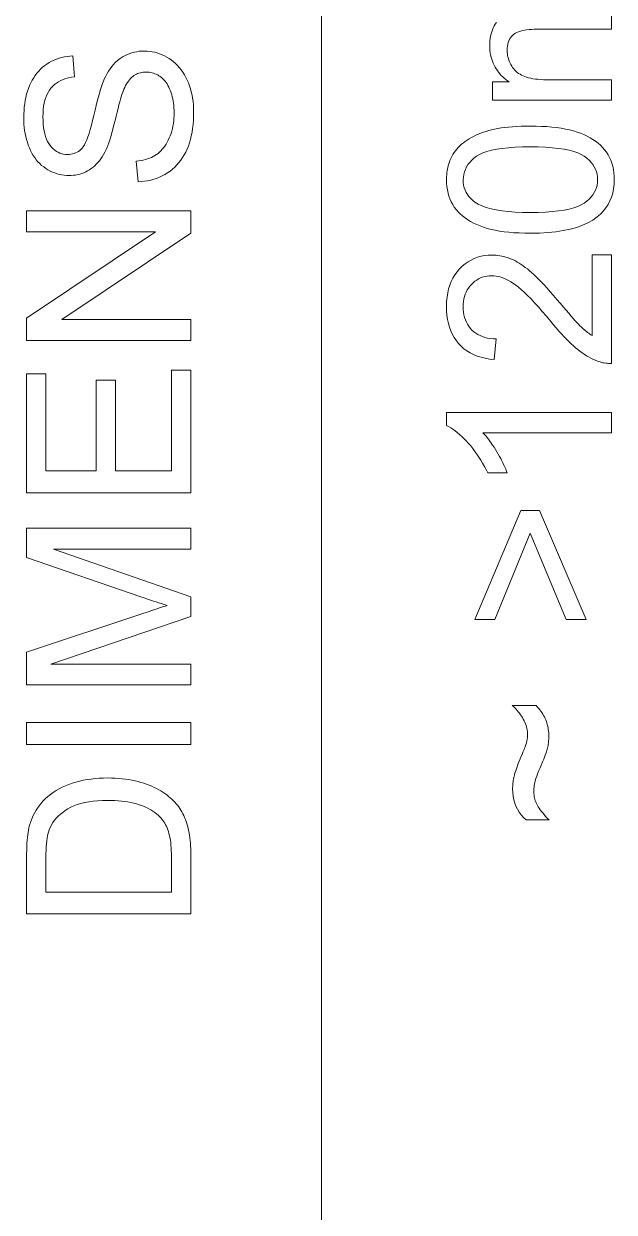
# Model space of a CAD drawing. Extents: x 23 to 417, y 3 to 294.
# Drawn here: x 213.59 to 217.18, y 12.05 to 19.29 of the extents above; entities that cross this region are included whole.
import ezdxf

# ---------------------------------------------------------------- set-up
doc = ezdxf.new("R2010")
doc.units = 0

msp = doc.modelspace()

# ---------------------------------------------------------------- linework, layer by layer
at = {"color": 7, "lineweight": 13}
msp.add_line((215.3989, 10.22), (215.3989, 50.22), dxfattribs=at)
msp.add_lwpolyline([(217.1635, 19.3769), (217.1635, 19.2541), (216.6929, 19.2541), (216.6769, 19.2538), (216.6618, 19.2529), (216.6474, 19.2514), (216.6339, 19.2493), (216.6212, 19.2466), (216.6094, 19.2433), (216.5983, 19.2394), (216.5881, 19.2349), (216.5787, 19.2298), (216.5701, 19.2241), (216.5623, 19.2177), (216.5553, 19.2105), (216.5492, 19.2026), (216.5439, 19.1939), (216.5394, 19.1845), (216.5357, 19.1743), (216.5328, 19.1633), (216.5308, 19.1516), (216.5296, 19.1391), (216.5291, 19.1258), (216.5294, 19.1156), (216.5302, 19.1054), (216.5316, 19.0954), (216.5335, 19.0856), (216.536, 19.076), (216.539, 19.0665), (216.5425, 19.0571), (216.5466, 19.0479), (216.5513, 19.0389), (216.5564, 19.03), (216.5621, 19.0214), (216.5684, 19.0134), (216.5751, 19.0058), (216.5823, 18.9987), (216.59, 18.9921), (216.5983, 18.9859), (216.607, 18.9803), (216.6162, 18.9751), (216.626, 18.9704), (216.6362, 18.9662), (216.6472, 18.9625), (216.6591, 18.9591), (216.6719, 18.9561), (216.6857, 18.9536), (216.7004, 18.9514), (216.716, 18.9496), (216.7325, 18.9482), (216.75, 18.9472), (216.7684, 18.9466), (216.7877, 18.9464), (217.1635, 18.9464), (217.1635, 18.8237), (216.4391, 18.8237), (216.4391, 18.9335), (216.5407, 18.9335), (216.5303, 18.9405), (216.5203, 18.948), (216.5107, 18.956), (216.5015, 18.9644), (216.4927, 18.9732), (216.4844, 18.9825), (216.4765, 18.9923), (216.4689, 19.0025), (216.4618, 19.0131), (216.4551, 19.0242), (216.449, 19.0357), (216.4435, 19.0475), (216.4386, 19.0596), (216.4344, 19.072), (216.4308, 19.0847), (216.4279, 19.0978), (216.4257, 19.1112), (216.424, 19.1248), (216.4231, 19.1388), (216.4227, 19.1531), (216.4231, 19.1689), (216.4241, 19.1842), (216.4258, 19.1988), (216.4281, 19.2129), (216.4311, 19.2264), (216.4348, 19.2393), (216.4391, 19.2516), (216.4441, 19.2634), (216.4498, 19.2745), (216.4562, 19.2851), (216.4631, 19.2951)], dxfattribs=at)
for points in [[(214.2815, 18.3257), (214.2706, 18.4505), (214.2854, 18.4525), (214.2996, 18.455), (214.3132, 18.458), (214.3263, 18.4614), (214.3389, 18.4653), (214.351, 18.4696), (214.3625, 18.4745), (214.3734, 18.4798), (214.3839, 18.4856), (214.3937, 18.4918), (214.4032, 18.4986), (214.4122, 18.5062), (214.4209, 18.5145), (214.4293, 18.5235), (214.4372, 18.5332), (214.4448, 18.5436), (214.452, 18.5547), (214.4589, 18.5666), (214.4654, 18.5791), (214.4715, 18.5924), (214.4771, 18.6062), (214.4822, 18.6204), (214.4866, 18.6349), (214.4905, 18.6497), (214.4938, 18.6649), (214.4964, 18.6804), (214.4985, 18.6963), (214.5, 18.7125), (214.5009, 18.729), (214.5012, 18.7459), (214.5009, 18.7609), (214.5003, 18.7755), (214.4991, 18.7897), (214.4976, 18.8036), (214.4955, 18.8172), (214.4931, 18.8304), (214.4901, 18.8432), (214.4868, 18.8557), (214.4829, 18.8678), (214.4787, 18.8796), (214.474, 18.8909), (214.469, 18.9016), (214.4637, 18.9117), (214.458, 18.9212), (214.452, 18.9302), (214.4456, 18.9385), (214.439, 18.9462), (214.432, 18.9534), (214.4246, 18.9599), (214.4169, 18.9659), (214.409, 18.9713), (214.401, 18.9761), (214.3928, 18.9803), (214.3844, 18.984), (214.3759, 18.9871), (214.3673, 18.9897), (214.3585, 18.9916), (214.3496, 18.9931), (214.3405, 18.9939), (214.3313, 18.9942), (214.322, 18.9939), (214.313, 18.9931), (214.3042, 18.9917), (214.2956, 18.9898), (214.2872, 18.9874), (214.2791, 18.9844), (214.2713, 18.9808), (214.2637, 18.9767), (214.2563, 18.9721), (214.2491, 18.9669), (214.2422, 18.9611), (214.2355, 18.9546), (214.2291, 18.9473), (214.2228, 18.9394), (214.2168, 18.9308), (214.211, 18.9214), (214.2055, 18.9113), (214.2001, 18.9005), (214.195, 18.8891), (214.1901, 18.8769), (214.1868, 18.8678), (214.1832, 18.8569), (214.1792, 18.8439), (214.1748, 18.8291), (214.1701, 18.8122), (214.165, 18.7935), (214.1596, 18.7727), (214.1539, 18.75), (214.1478, 18.7254), (214.1414, 18.6988), (214.1348, 18.6721), (214.1283, 18.647), (214.1218, 18.6236), (214.1155, 18.6018), (214.1092, 18.5817), (214.103, 18.5632), (214.0969, 18.5464), (214.0908, 18.5312), (214.0848, 18.5177), (214.0789, 18.5058), (214.0713, 18.4918), (214.0632, 18.4786), (214.0548, 18.4661), (214.046, 18.4543), (214.0369, 18.4433), (214.0274, 18.433), (214.0176, 18.4234), (214.0073, 18.4145), (213.9968, 18.4064), (213.9858, 18.399), (213.9746, 18.3924), (213.9631, 18.3864), (213.9513, 18.3811), (213.9392, 18.3766), (213.9269, 18.3727), (213.9143, 18.3695), (213.9015, 18.3671), (213.8884, 18.3653), (213.875, 18.3643), (213.8613, 18.3639), (213.8463, 18.3643), (213.8315, 18.3656), (213.8168, 18.3678), (213.8024, 18.3708), (213.7881, 18.3746), (213.774, 18.3794), (213.7602, 18.385), (213.7465, 18.3914), (213.7331, 18.3987), (213.7198, 18.4069), (213.707, 18.4159), (213.6947, 18.4257), (213.6832, 18.4362), (213.6722, 18.4476), (213.6619, 18.4597), (213.6522, 18.4727), (213.6432, 18.4864), (213.6348, 18.501), (213.627, 18.5163), (213.6199, 18.5324), (213.6134, 18.5491), (213.6076, 18.5661), (213.6025, 18.5836), (213.598, 18.6014), (213.5943, 18.6195), (213.5912, 18.6381), (213.5888, 18.657), (213.5871, 18.6762), (213.5861, 18.6959), (213.5858, 18.7159), (213.5861, 18.7379), (213.5872, 18.7593), (213.589, 18.7802), (213.5915, 18.8006), (213.5947, 18.8205), (213.5986, 18.8399), (213.6033, 18.8587), (213.6087, 18.877), (213.6148, 18.8947), (213.6216, 18.912), (213.6291, 18.9286), (213.6373, 18.9444), (213.6461, 18.9594), (213.6556, 18.9737), (213.6658, 18.9871), (213.6767, 18.9998), (213.6882, 19.0117), (213.7005, 19.0228), (213.7134, 19.0331), (213.727, 19.0426), (213.7411, 19.0513), (213.7555, 19.0592), (213.7704, 19.0662), (213.7856, 19.0724), (213.8011, 19.0778), (213.8171, 19.0822), (213.8334, 19.0859), (213.8501, 19.0887), (213.8671, 19.0906), (213.8845, 19.0917), (213.8941, 18.9649), (213.8756, 18.9623), (213.858, 18.9588), (213.8414, 18.9543), (213.8257, 18.9489), (213.8109, 18.9424), (213.797, 18.935), (213.7841, 18.9266), (213.7721, 18.9173), (213.761, 18.9069), (213.7508, 18.8956), (213.7416, 18.8833), (213.7334, 18.8698), (213.7261, 18.8552), (213.7198, 18.8394), (213.7145, 18.8226), (213.7102, 18.8046), (213.7068, 18.7854), (213.7043, 18.7652), (213.7029, 18.7438), (213.7024, 18.7213), (213.7029, 18.698), (213.7042, 18.6759), (213.7064, 18.6552), (213.7094, 18.6357), (213.7134, 18.6176), (213.7182, 18.6007), (213.724, 18.5852), (213.7306, 18.5709), (213.738, 18.558), (213.7464, 18.5464), (213.7554, 18.5359), (213.7647, 18.5266), (213.7744, 18.5184), (213.7845, 18.5112), (213.7949, 18.5052), (213.8057, 18.5002), (213.8168, 18.4964), (213.8284, 18.4937), (213.8402, 18.492), (213.8525, 18.4915), (213.8631, 18.4919), (213.8733, 18.493), (213.8831, 18.495), (213.8925, 18.4977), (213.9016, 18.5012), (213.9103, 18.5055), (213.9186, 18.5105), (213.9265, 18.5163), (213.934, 18.523), (213.9411, 18.5303), (213.9481, 18.5392), (213.9551, 18.5505), (213.9622, 18.5643), (213.9693, 18.5806), (213.9764, 18.5993), (213.9835, 18.6205), (213.9907, 18.6442), (213.9979, 18.6703), (214.0051, 18.6988), (214.0124, 18.7299), (214.0196, 18.7611), (214.0267, 18.7903), (214.0335, 18.8175), (214.0401, 18.8427), (214.0466, 18.8659), (214.0529, 18.887), (214.059, 18.9061), (214.0649, 18.9232), (214.0707, 18.9382), (214.0762, 18.9512), (214.0845, 18.9682), (214.0932, 18.9843), (214.1023, 18.9995), (214.1118, 19.0138), (214.1218, 19.0271), (214.1322, 19.0395), (214.1431, 19.0511), (214.1544, 19.0617), (214.1661, 19.0714), (214.1782, 19.0801), (214.1907, 19.088), (214.2036, 19.0951), (214.2169, 19.1014), (214.2306, 19.1068), (214.2446, 19.1113), (214.259, 19.1151), (214.2738, 19.118), (214.289, 19.1201), (214.3045, 19.1213), (214.3204, 19.1217), (214.3363, 19.1213), (214.352, 19.1199), (214.3675, 19.1176), (214.3828, 19.1144), (214.3979, 19.1103), (214.4129, 19.1053), (214.4276, 19.0994), (214.4422, 19.0925), (214.4566, 19.0847), (214.4708, 19.076), (214.4846, 19.0665), (214.4978, 19.0562), (214.5104, 19.045), (214.5223, 19.0331), (214.5336, 19.0204), (214.5443, 19.0068), (214.5543, 18.9925), (214.5637, 18.9774), (214.5725, 18.9615), (214.5806, 18.9447), (214.5881, 18.9274), (214.5948, 18.9096), (214.6006, 18.8914), (214.6057, 18.8728), (214.6101, 18.8538), (214.6136, 18.8343), (214.6163, 18.8144), (214.6183, 18.794), (214.6195, 18.7732), (214.6199, 18.752), (214.6195, 18.7253), (214.6183, 18.6995), (214.6163, 18.6745), (214.6135, 18.6505), (214.61, 18.6273), (214.6056, 18.605), (214.6005, 18.5836), (214.5945, 18.563), (214.5878, 18.5433), (214.5803, 18.5245), (214.572, 18.5066), (214.5629, 18.4894), (214.553, 18.4731), (214.5423, 18.4575), (214.5308, 18.4427), (214.5185, 18.4287), (214.5054, 18.4155), (214.4915, 18.4031), (214.4768, 18.3914), (214.4613, 18.3806), (214.4452, 18.3707), (214.4286, 18.3617), (214.4117, 18.3538), (214.3944, 18.3468), (214.3766, 18.3408), (214.3584, 18.3358), (214.3398, 18.3318), (214.3208, 18.3288), (214.3014, 18.3267)], [(216.6703, 18.0126), (216.6356, 18.013), (216.6022, 18.0141), (216.5702, 18.0159), (216.5396, 18.0184), (216.5103, 18.0217), (216.4825, 18.0257), (216.456, 18.0305), (216.4309, 18.036), (216.4072, 18.0422), (216.3849, 18.0491), (216.3638, 18.0568), (216.3436, 18.0651), (216.3245, 18.0742), (216.3063, 18.084), (216.2891, 18.0945), (216.2729, 18.1057), (216.2578, 18.1176), (216.2435, 18.1302), (216.2303, 18.1435), (216.2181, 18.1576), (216.207, 18.1723), (216.197, 18.1878), (216.1882, 18.2041), (216.1806, 18.2211), (216.1741, 18.2388), (216.1688, 18.2573), (216.1647, 18.2765), (216.1618, 18.2965), (216.16, 18.3172), (216.1594, 18.3387), (216.1598, 18.3546), (216.1607, 18.3701), (216.1624, 18.3852), (216.1646, 18.3999), (216.1675, 18.4142), (216.1711, 18.4281), (216.1753, 18.4417), (216.1802, 18.4548), (216.1857, 18.4675), (216.1918, 18.4799), (216.1986, 18.4918), (216.2059, 18.5033), (216.2139, 18.5144), (216.2223, 18.5251), (216.2314, 18.5353), (216.241, 18.5451), (216.2512, 18.5545), (216.262, 18.5635), (216.2734, 18.572), (216.2853, 18.5801), (216.2978, 18.5879), (216.3108, 18.5953), (216.3243, 18.6023), (216.3384, 18.6091), (216.353, 18.6154), (216.3681, 18.6215), (216.3838, 18.6272), (216.4, 18.6325), (216.4167, 18.6375), (216.434, 18.6422), (216.4521, 18.6465), (216.4715, 18.6503), (216.4921, 18.6537), (216.5139, 18.6566), (216.5369, 18.6591), (216.5612, 18.6611), (216.5866, 18.6627), (216.6133, 18.6638), (216.6412, 18.6645), (216.6703, 18.6647), (216.7049, 18.6644), (216.738, 18.6633), (216.7698, 18.6615), (216.8003, 18.6589), (216.8294, 18.6557), (216.8571, 18.6517), (216.8835, 18.647), (216.9085, 18.6416), (216.9322, 18.6354), (216.9545, 18.6286), (216.9756, 18.621), (216.9957, 18.6127), (217.0149, 18.6037), (217.0331, 18.5939), (217.0503, 18.5835), (217.0665, 18.5723), (217.0818, 18.5604), (217.096, 18.5478), (217.1093, 18.5345), (217.1216, 18.5205), (217.1328, 18.5057), (217.1428, 18.4902), (217.1517, 18.4739), (217.1593, 18.4568), (217.1658, 18.439), (217.1711, 18.4205), (217.1753, 18.4012), (217.1782, 18.3811), (217.18, 18.3603), (217.1806, 18.3387), (217.1796, 18.3104), (217.1764, 18.2833), (217.1712, 18.2575), (217.164, 18.2329), (217.1547, 18.2096), (217.1432, 18.1875), (217.1298, 18.1666), (217.1142, 18.147), (217.0966, 18.1286), (217.0769, 18.1115), (217.0504, 18.0927), (217.0207, 18.0759), (216.9879, 18.0611), (216.9519, 18.0482), (216.9128, 18.0373), (216.8706, 18.0284), (216.8253, 18.0215), (216.7768, 18.0166), (216.7251, 18.0136)], [(216.6703, 18.1388), (216.718, 18.1394), (216.7623, 18.1411), (216.8033, 18.144), (216.841, 18.148), (216.8754, 18.1532), (216.9065, 18.1596), (216.9344, 18.167), (216.9589, 18.1757), (216.9802, 18.1855), (216.9981, 18.1964), (217.0136, 18.2082), (217.0275, 18.2206), (217.0397, 18.2335), (217.0503, 18.2469), (217.0592, 18.2608), (217.0666, 18.2753), (217.0723, 18.2903), (217.0764, 18.3059), (217.0788, 18.322), (217.0796, 18.3387), (217.0788, 18.3553), (217.0764, 18.3714), (217.0723, 18.387), (217.0665, 18.402), (217.0592, 18.4165), (217.0502, 18.4305), (217.0395, 18.4439), (217.0272, 18.4568), (217.0133, 18.4691), (216.9978, 18.4809), (216.9798, 18.4918), (216.9585, 18.5016), (216.9339, 18.5103), (216.9061, 18.5178), (216.875, 18.5241), (216.8406, 18.5293), (216.8029, 18.5333), (216.762, 18.5362), (216.7178, 18.538), (216.6703, 18.5385), (216.6226, 18.538), (216.5782, 18.5362), (216.5371, 18.5333), (216.4993, 18.5293), (216.4649, 18.5241), (216.4337, 18.5178), (216.4059, 18.5103), (216.3813, 18.5016), (216.3601, 18.4918), (216.3422, 18.4809), (216.3268, 18.4691), (216.313, 18.4567), (216.3008, 18.4438), (216.2903, 18.4302), (216.2814, 18.4162), (216.2741, 18.4015), (216.2684, 18.3863), (216.2643, 18.3706), (216.2619, 18.3542), (216.2611, 18.3373), (216.2618, 18.3207), (216.2639, 18.3048), (216.2675, 18.2896), (216.2725, 18.2751), (216.279, 18.2612), (216.2868, 18.2481), (216.2962, 18.2356), (216.3069, 18.2238), (216.3191, 18.2127), (216.3327, 18.2022), (216.3525, 18.1902), (216.3755, 18.1794), (216.4015, 18.1699), (216.4306, 18.1616), (216.4628, 18.1547), (216.4981, 18.149), (216.5365, 18.1445), (216.578, 18.1413), (216.6227, 18.1394)], [(214.6028, 17.3605), (213.6028, 17.3605), (213.6028, 17.4962), (214.3879, 18.0215), (213.6028, 18.0215), (213.6028, 18.1484), (214.6028, 18.1484), (214.6028, 18.0126), (213.817, 17.4874), (214.6028, 17.4874)], [(217.0455, 17.881), (217.1635, 17.881), (217.1635, 17.22), (217.1547, 17.2199), (217.1459, 17.2201), (217.1372, 17.2207), (217.1286, 17.2216), (217.12, 17.2229), (217.1116, 17.2245), (217.1031, 17.2264), (217.0948, 17.2287), (217.0865, 17.2313), (217.0783, 17.2343), (217.0648, 17.2397), (217.0513, 17.2456), (217.0379, 17.2522), (217.0246, 17.2593), (217.0112, 17.2671), (216.998, 17.2755), (216.9847, 17.2845), (216.9715, 17.2941), (216.9584, 17.3043), (216.9453, 17.3151), (216.9319, 17.3267), (216.9182, 17.3393), (216.9041, 17.3529), (216.8896, 17.3675), (216.8746, 17.3831), (216.8593, 17.3996), (216.8435, 17.4172), (216.8274, 17.4357), (216.8108, 17.4553), (216.7938, 17.4758), (216.7676, 17.5073), (216.7426, 17.5368), (216.7186, 17.5641), (216.6958, 17.5893), (216.674, 17.6124), (216.6534, 17.6333), (216.6339, 17.6522), (216.6155, 17.669), (216.5982, 17.6836), (216.582, 17.6961), (216.5665, 17.707), (216.5511, 17.7167), (216.5359, 17.7253), (216.5209, 17.7328), (216.506, 17.7391), (216.4914, 17.7442), (216.4769, 17.7482), (216.4625, 17.7511), (216.4483, 17.7528), (216.4343, 17.7534), (216.42, 17.7529), (216.4061, 17.7513), (216.3926, 17.7487), (216.3796, 17.7451), (216.3671, 17.7404), (216.355, 17.7346), (216.3434, 17.7278), (216.3322, 17.72), (216.3215, 17.7111), (216.3112, 17.7012), (216.3017, 17.6905), (216.2932, 17.6791), (216.2856, 17.6671), (216.2791, 17.6544), (216.2736, 17.6411), (216.2691, 17.6272), (216.2656, 17.6126), (216.2631, 17.5974), (216.2616, 17.5816), (216.2611, 17.5651), (216.2616, 17.5478), (216.2632, 17.5311), (216.2659, 17.5151), (216.2696, 17.4999), (216.2744, 17.4853), (216.2802, 17.4715), (216.2871, 17.4584), (216.2951, 17.446), (216.3042, 17.4342), (216.3143, 17.4233), (216.3253, 17.4131), (216.3372, 17.4041), (216.3499, 17.3961), (216.3634, 17.3891), (216.3777, 17.3832), (216.3929, 17.3783), (216.4088, 17.3745), (216.4256, 17.3717), (216.4432, 17.37), (216.4616, 17.3694), (216.4487, 17.2432), (216.4211, 17.2465), (216.3949, 17.2512), (216.37, 17.2574), (216.3465, 17.265), (216.3242, 17.274), (216.3034, 17.2845), (216.2839, 17.2964), (216.2657, 17.3097), (216.2489, 17.3245), (216.2334, 17.3407), (216.2194, 17.3582), (216.2068, 17.3769), (216.1957, 17.3967), (216.1861, 17.4177), (216.1779, 17.4398), (216.1713, 17.4631), (216.1661, 17.4875), (216.1624, 17.5132), (216.1602, 17.5399), (216.1594, 17.5679), (216.1602, 17.596), (216.1626, 17.623), (216.1666, 17.6488), (216.1722, 17.6734), (216.1794, 17.6968), (216.1882, 17.719), (216.1985, 17.7399), (216.2105, 17.7597), (216.2241, 17.7783), (216.2392, 17.7957), (216.2556, 17.8116), (216.2727, 17.8259), (216.2906, 17.8385), (216.3092, 17.8494), (216.3286, 17.8586), (216.3488, 17.8662), (216.3697, 17.872), (216.3914, 17.8762), (216.4138, 17.8788), (216.4371, 17.8796), (216.4491, 17.8793), (216.461, 17.8786), (216.4729, 17.8774), (216.4848, 17.8757), (216.4966, 17.8735), (216.5084, 17.8708), (216.5201, 17.8676), (216.5318, 17.8639), (216.5435, 17.8597), (216.5551, 17.855), (216.5667, 17.8498), (216.5785, 17.8439), (216.5904, 17.8374), (216.6024, 17.8302), (216.6146, 17.8224), (216.6269, 17.8139), (216.6393, 17.8048), (216.6518, 17.795), (216.6644, 17.7846), (216.6772, 17.7735), (216.6905, 17.7614), (216.7047, 17.7477), (216.7199, 17.7326), (216.7361, 17.7159), (216.7532, 17.6977), (216.7713, 17.678), (216.7903, 17.6568), (216.8103, 17.6342), (216.8313, 17.6099), (216.8532, 17.5842), (216.8711, 17.5629), (216.8879, 17.5432), (216.9034, 17.5251), (216.9178, 17.5085), (216.931, 17.4935), (216.943, 17.4801), (216.9538, 17.4683), (216.9634, 17.4581), (216.9718, 17.4494), (216.979, 17.4424), (216.9856, 17.4362), (216.9923, 17.4302), (216.9989, 17.4245), (217.0055, 17.419), (217.0122, 17.4137), (217.0188, 17.4086), (217.0255, 17.4038), (217.0322, 17.3991), (217.0388, 17.3947), (217.0455, 17.3905)], [(214.6028, 16.4328), (213.6028, 16.4328), (213.6028, 17.1559), (213.7208, 17.1559), (213.7208, 16.5651), (214.0271, 16.5651), (214.0271, 17.1183), (214.1444, 17.1183), (214.1444, 16.5651), (214.4848, 16.5651), (214.4848, 17.179), (214.6028, 17.179)], [(217.1635, 16.9212), (217.1635, 16.7984), (216.3811, 16.7984), (216.3896, 16.7893), (216.398, 16.7796), (216.4065, 16.7693), (216.415, 16.7585), (216.4234, 16.7472), (216.4319, 16.7353), (216.4403, 16.7228), (216.4488, 16.7098), (216.4573, 16.6962), (216.4657, 16.6821), (216.474, 16.6679), (216.4818, 16.6539), (216.4892, 16.6403), (216.4962, 16.6269), (216.5027, 16.6138), (216.5089, 16.601), (216.5146, 16.5886), (216.5199, 16.5764), (216.5247, 16.5645), (216.5291, 16.5529), (216.4105, 16.5529), (216.4006, 16.5732), (216.3903, 16.593), (216.3796, 16.6123), (216.3684, 16.6311), (216.3569, 16.6494), (216.345, 16.6671), (216.3326, 16.6844), (216.3199, 16.7011), (216.3067, 16.7173), (216.2931, 16.7329), (216.2794, 16.7479), (216.2657, 16.762), (216.2522, 16.7751), (216.2387, 16.7874), (216.2253, 16.7988), (216.2119, 16.8092), (216.1987, 16.8188), (216.1855, 16.8275), (216.1724, 16.8352), (216.1594, 16.8421), (216.1594, 16.9212)], [(216.7263, 16.3237), (217.0094, 15.6613), (216.8873, 15.6613), (216.6697, 16.1859), (216.4541, 15.6613), (216.332, 15.6613), (216.6117, 16.3237)], [(214.6028, 15.2623), (213.6028, 15.2623), (213.6028, 15.4614), (214.3109, 15.6981), (214.3301, 15.7045), (214.3484, 15.7105), (214.3657, 15.7162), (214.382, 15.7215), (214.3973, 15.7265), (214.4116, 15.7311), (214.4249, 15.7353), (214.4372, 15.7392), (214.4486, 15.7427), (214.4589, 15.7459), (214.4475, 15.7495), (214.435, 15.7535), (214.4215, 15.7578), (214.407, 15.7626), (214.3915, 15.7677), (214.375, 15.7732), (214.3574, 15.7791), (214.3388, 15.7854), (214.3192, 15.7921), (214.2986, 15.7991), (213.6028, 16.0385), (213.6028, 16.2166), (214.6028, 16.2166), (214.6028, 16.089), (213.7658, 16.089), (214.6028, 15.7984), (214.6028, 15.679), (213.7515, 15.3898), (214.6028, 15.3898)], [(216.7836, 14.4403), (216.6438, 14.4403), (216.6282, 14.4552), (216.6143, 14.471), (216.602, 14.4877), (216.5914, 14.5054), (216.5824, 14.5239), (216.575, 14.5433), (216.5693, 14.5636), (216.5652, 14.5848), (216.5627, 14.6069), (216.5619, 14.6299), (216.562, 14.6382), (216.5624, 14.6465), (216.563, 14.6549), (216.5638, 14.6633), (216.5649, 14.6719), (216.5662, 14.6805), (216.5677, 14.6892), (216.5695, 14.698), (216.5716, 14.7069), (216.5738, 14.7159), (216.5764, 14.7253), (216.5795, 14.7354), (216.5831, 14.7463), (216.5871, 14.758), (216.5916, 14.7705), (216.5966, 14.7837), (216.6021, 14.7976), (216.608, 14.8124), (216.6144, 14.8279), (216.6212, 14.8441), (216.6251, 14.8533), (216.6286, 14.862), (216.6319, 14.8702), (216.6349, 14.878), (216.6376, 14.8853), (216.6401, 14.8921), (216.6422, 14.8985), (216.6441, 14.9044), (216.6458, 14.9098), (216.6472, 14.9147), (216.6483, 14.9194), (216.6494, 14.9242), (216.6503, 14.9289), (216.6511, 14.9336), (216.6518, 14.9383), (216.6523, 14.9431), (216.6527, 14.9478), (216.653, 14.9526), (216.6532, 14.9574), (216.6533, 14.9621), (216.653, 14.971), (216.6522, 14.98), (216.6509, 14.989), (216.649, 14.9981), (216.6467, 15.0072), (216.6437, 15.0164), (216.6403, 15.0257), (216.6363, 15.035), (216.6317, 15.0444), (216.6267, 15.0539), (216.6212, 15.0633), (216.6155, 15.0724), (216.6095, 15.0814), (216.6032, 15.0901), (216.5967, 15.0986), (216.5899, 15.107), (216.5828, 15.1151), (216.5754, 15.123), (216.5678, 15.1306), (216.5598, 15.1381), (216.7045, 15.1381), (216.7124, 15.1294), (216.7199, 15.1206), (216.727, 15.1118), (216.7336, 15.103), (216.7398, 15.0942), (216.7455, 15.0854), (216.7507, 15.0765), (216.7555, 15.0676), (216.7599, 15.0587), (216.7638, 15.0498), (216.7673, 15.0407), (216.7704, 15.0315), (216.7732, 15.022), (216.7756, 15.0122), (216.7776, 15.0023), (216.7793, 14.9921), (216.7806, 14.9817), (216.7815, 14.9711), (216.782, 14.9602), (216.7822, 14.9492), (216.7821, 14.941), (216.7818, 14.933), (216.7814, 14.925), (216.7807, 14.917), (216.7798, 14.9092), (216.7788, 14.9014), (216.7775, 14.8937), (216.7761, 14.8861), (216.7745, 14.8785), (216.7727, 14.8711), (216.7705, 14.8632), (216.7678, 14.8545), (216.7645, 14.8448), (216.7608, 14.8343), (216.7565, 14.823), (216.7516, 14.8107), (216.7463, 14.7976), (216.7404, 14.7836), (216.7339, 14.7688), (216.727, 14.7531), (216.7201, 14.7372), (216.714, 14.7218), (216.7085, 14.707), (216.7038, 14.6927), (216.6998, 14.679), (216.6966, 14.6658), (216.6941, 14.6531), (216.6923, 14.641), (216.6912, 14.6294), (216.6908, 14.6183), (216.691, 14.6097), (216.6916, 14.6011), (216.6925, 14.5926), (216.6938, 14.5842), (216.6955, 14.576), (216.6976, 14.5678), (216.7, 14.5597), (216.7028, 14.5518), (216.706, 14.5439), (216.7096, 14.5361), (216.7137, 14.5282), (216.7185, 14.52), (216.7241, 14.5113), (216.7304, 14.5023), (216.7375, 14.4929), (216.7452, 14.4831), (216.7537, 14.473), (216.7629, 14.4625), (216.7729, 14.4516)], [(214.6028, 14.9007), (213.6028, 14.9007), (213.6028, 15.0331), (214.6028, 15.0331)], [(214.6028, 13.8694), (213.6028, 13.8694), (213.6028, 14.2138), (213.603, 14.2366), (213.6034, 14.2583), (213.6041, 14.2789), (213.6051, 14.2983), (213.6064, 14.3167), (213.608, 14.3339), (213.6098, 14.3501), (213.612, 14.3651), (213.6144, 14.379), (213.6171, 14.3919), (213.6214, 14.4088), (213.6263, 14.4252), (213.6319, 14.4412), (213.6381, 14.4566), (213.6449, 14.4715), (213.6524, 14.4859), (213.6605, 14.4998), (213.6693, 14.5132), (213.6787, 14.5261), (213.6888, 14.5385), (213.7025, 14.554), (213.717, 14.5686), (213.7322, 14.5824), (213.7482, 14.5954), (213.7649, 14.6077), (213.7824, 14.6191), (213.8006, 14.6298), (213.8195, 14.6396), (213.8392, 14.6486), (213.8596, 14.6569), (213.8807, 14.6643), (213.9024, 14.671), (213.9247, 14.6769), (213.9476, 14.682), (213.9711, 14.6863), (213.9951, 14.6898), (214.0198, 14.6926), (214.0451, 14.6945), (214.0709, 14.6957), (214.0974, 14.6961), (214.1199, 14.6958), (214.1419, 14.695), (214.1634, 14.6937), (214.1843, 14.6918), (214.2048, 14.6895), (214.2247, 14.6865), (214.2441, 14.6831), (214.263, 14.6791), (214.2814, 14.6746), (214.2993, 14.6695), (214.3166, 14.664), (214.3333, 14.6583), (214.3493, 14.6522), (214.3648, 14.6458), (214.3797, 14.6391), (214.3939, 14.6322), (214.4076, 14.6249), (214.4206, 14.6173), (214.4331, 14.6095), (214.4449, 14.6013), (214.4562, 14.5929), (214.467, 14.5843), (214.4773, 14.5756), (214.4871, 14.5667), (214.4964, 14.5577), (214.5052, 14.5485), (214.5136, 14.5392), (214.5214, 14.5297), (214.5288, 14.52), (214.5356, 14.5102), (214.5421, 14.5001), (214.5482, 14.4896), (214.554, 14.4787), (214.5595, 14.4674), (214.5647, 14.4557), (214.5695, 14.4435), (214.5741, 14.431), (214.5783, 14.418), (214.5822, 14.4046), (214.5858, 14.3908), (214.589, 14.3767), (214.5919, 14.3621), (214.5945, 14.347), (214.5967, 14.3316), (214.5986, 14.3157), (214.6001, 14.2995), (214.6013, 14.2828), (214.6021, 14.2657), (214.6026, 14.2481), (214.6028, 14.2302)], [(214.4848, 14.0017), (214.4848, 14.2152), (214.4846, 14.2346), (214.4841, 14.2531), (214.4832, 14.2707), (214.4819, 14.2875), (214.4802, 14.3035), (214.4782, 14.3185), (214.4758, 14.3328), (214.473, 14.3462), (214.4699, 14.3587), (214.4664, 14.3704), (214.4626, 14.3814), (214.4584, 14.392), (214.454, 14.4021), (214.4492, 14.4117), (214.4442, 14.4209), (214.4389, 14.4297), (214.4332, 14.438), (214.4273, 14.4458), (214.4211, 14.4532), (214.4146, 14.4601), (214.4048, 14.4693), (214.3944, 14.4781), (214.3834, 14.4865), (214.3717, 14.4944), (214.3594, 14.502), (214.3464, 14.5091), (214.3328, 14.5158), (214.3185, 14.5221), (214.3036, 14.528), (214.288, 14.5334), (214.2718, 14.5384), (214.2549, 14.5429), (214.2373, 14.5468), (214.219, 14.5502), (214.2001, 14.5531), (214.1805, 14.5555), (214.1602, 14.5573), (214.1393, 14.5586), (214.1176, 14.5594), (214.0953, 14.5597), (214.0647, 14.5592), (214.0355, 14.5576), (214.0077, 14.555), (213.9814, 14.5514), (213.9566, 14.5468), (213.9332, 14.5411), (213.9113, 14.5344), (213.8908, 14.5267), (213.8717, 14.518), (213.8542, 14.5082), (213.8379, 14.4977), (213.8227, 14.4867), (213.8086, 14.4753), (213.7957, 14.4634), (213.7838, 14.4511), (213.7731, 14.4384), (213.7635, 14.4252), (213.755, 14.4116), (213.7476, 14.3975), (213.7413, 14.383), (213.7374, 14.3717), (213.7339, 14.3591), (213.7309, 14.3452), (213.7282, 14.3301), (213.7259, 14.3136), (213.7241, 14.2958), (213.7227, 14.2768), (213.7216, 14.2564), (213.721, 14.2347), (213.7208, 14.2118), (213.7208, 14.0017)]]:
    msp.add_lwpolyline(points, close=True, dxfattribs=at)

doc.saveas('drawing.dxf')
